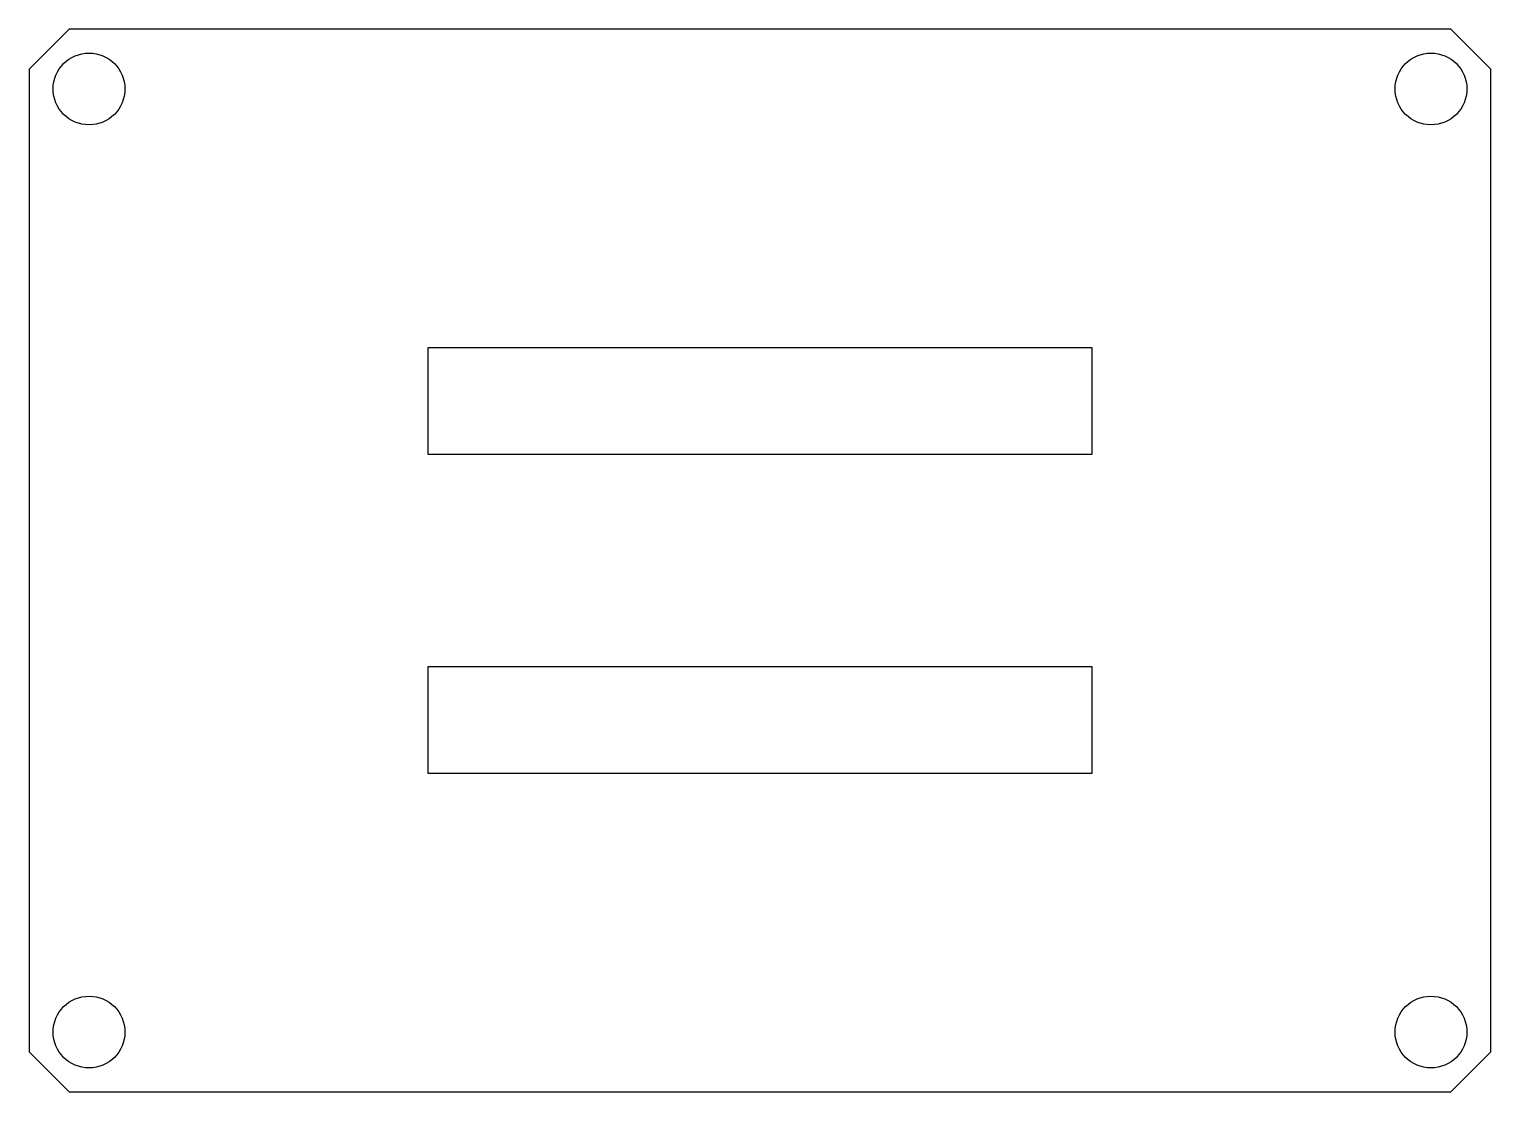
# Model space of a CAD drawing. Header units: metres. Extents: x 0 to 55, y 0 to 40.
import ezdxf

# ---------------------------------------------------------------- set-up
doc = ezdxf.new("R2010")
doc.units = ezdxf.units.M

msp = doc.modelspace()

# ---------------------------------------------------------------- linework, layer by layer
at = {"layer": 'Drill', "color": 3}
for centre in [(2.25, 37.75), (52.75, 37.75), (2.25, 2.25), (52.75, 2.25)]:
    msp.add_circle(centre, 1.35, dxfattribs=at)
at = {"layer": 'Edge.Cuts', "color": 1}
msp.add_lwpolyline([(1.5, 0), (53.5, 0), (55, 1.5), (55, 38.5), (53.5, 40), (1.5, 40), (0, 38.5), (0, 1.5), (1.5, 0)], dxfattribs=at)
at = {"layer": 'F.Fab', "color": 4}
for points in [[(15, 24), (40, 24), (40, 28), (15, 28), (15, 24)], [(15, 12), (40, 12), (40, 16), (15, 16), (15, 12)]]:
    msp.add_lwpolyline(points, dxfattribs=at)

doc.saveas('drawing.dxf')
